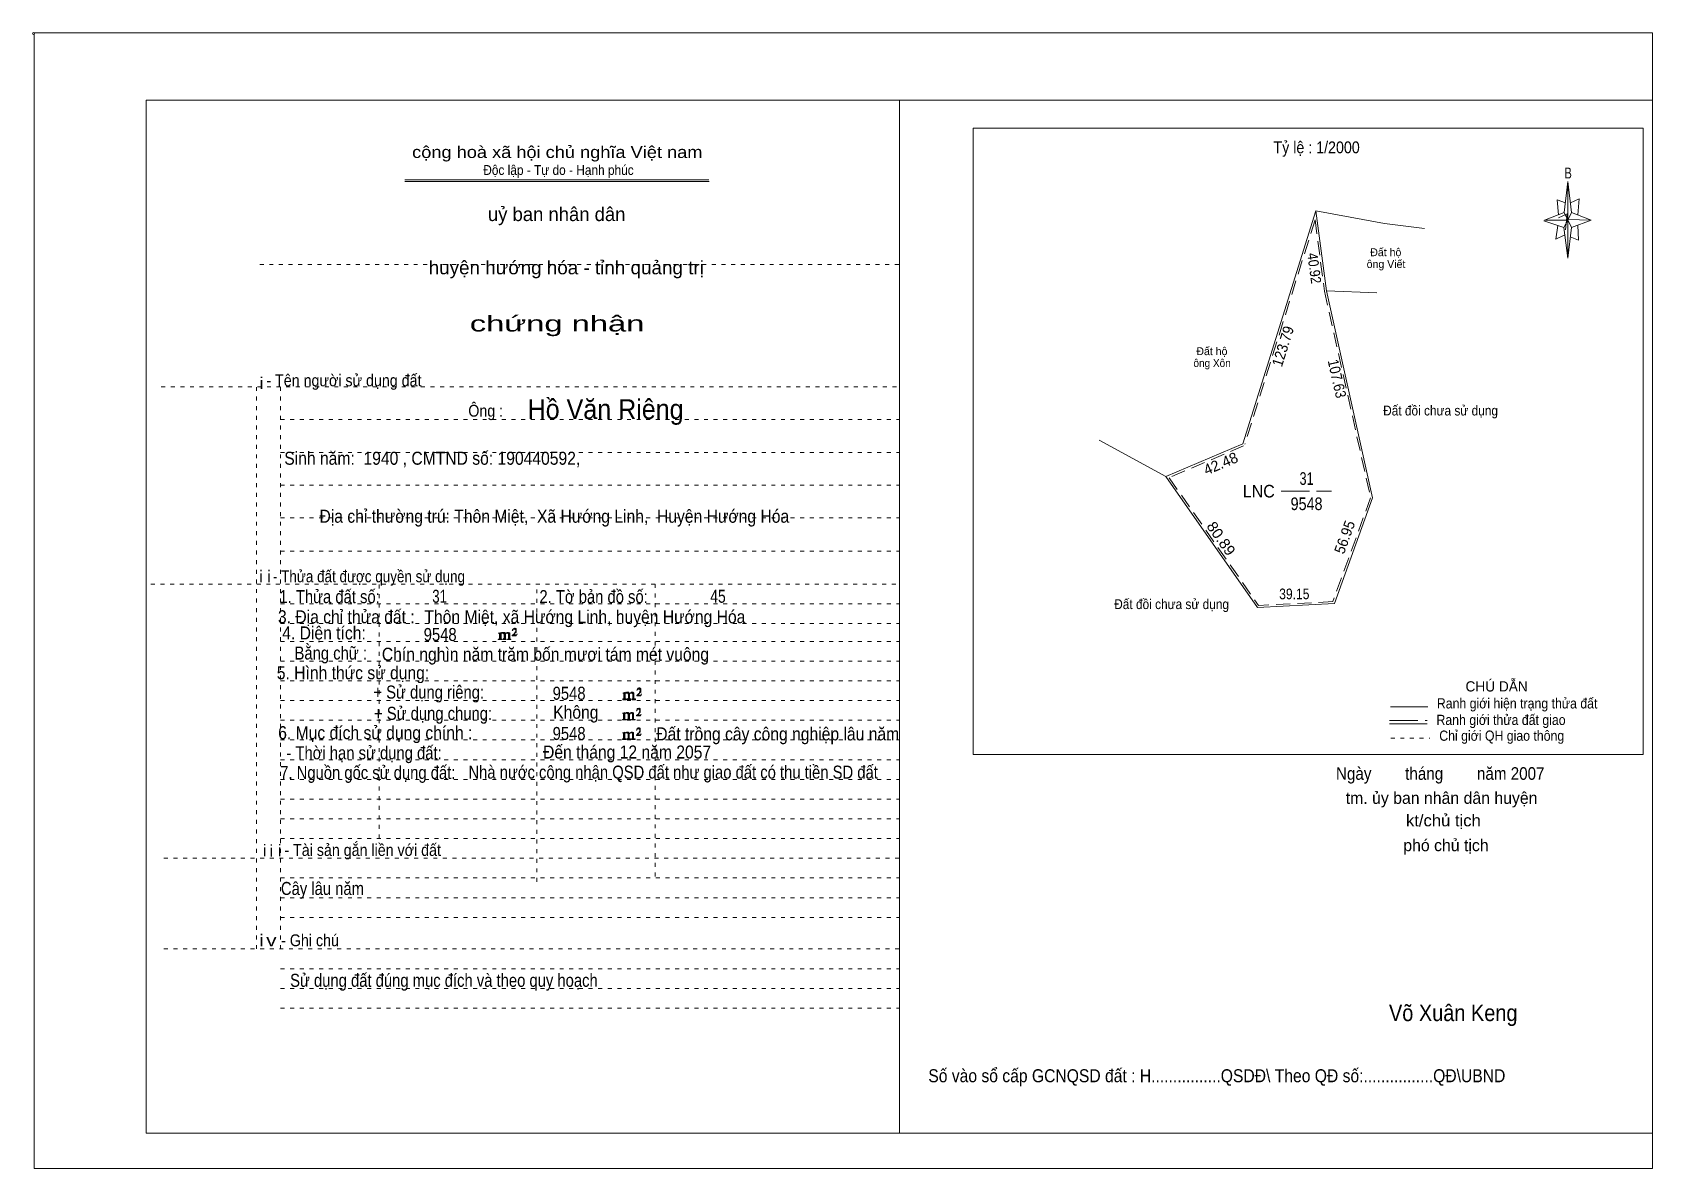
# Model space of a CAD drawing. Header units: centimetres. Extents: x -1.6 to 39.5, y -3.3 to 25.5.
import ezdxf
from ezdxf.enums import TextEntityAlignment as Align

# ---------------------------------------------------------------- set-up
doc = ezdxf.new("R2010")
doc.units = ezdxf.units.CM
doc.header["$LTSCALE"] = 0.12
for name, pattern in [('DOTTED', [1.5, 0.3, -1.2]), ('LONG_DASHED', [7.5, 6, -1.5]), ('MEDIUM_DASHED', [4.5, 3, -1.5])]:
    doc.linetypes.add(name, pattern=pattern)
for name, color, linetype, lineweight in [('1', 7, 'DOTTED', 13), ('10', 7, 'Continuous', 13), ('33', 7, 'LONG_DASHED', 13), ('4', 7, 'Continuous', 13), ('5', 7, 'Continuous', 13), ('50', 7, 'Continuous', 13)]:
    doc.layers.add(name, color=color, linetype=linetype, lineweight=lineweight)
doc.layers.add('30', color=7, linetype='Continuous')

msp = doc.modelspace()

# ---------------------------------------------------------------- hatches: boundary and pattern name
at = {"layer": '50'}
for points in [[(10.27, 10.13), (10.27, 10.12), (10.27, 10.11), (10.25, 10.11), (10.24, 10.11), (10.24, 10.1), (10.33, 10.1), (10.33, 10.11), (10.32, 10.11), (10.31, 10.11), (10.31, 10.12), (10.31, 10.13), (10.31, 10.24), (10.31, 10.25), (10.32, 10.26), (10.34, 10.26), (10.35, 10.26), (10.36, 10.26), (10.37, 10.25), (10.39, 10.22), (10.39, 10.13), (10.37, 10.12), (10.37, 10.11), (10.36, 10.11), (10.35, 10.11), (10.35, 10.1), (10.44, 10.1), (10.44, 10.11), (10.43, 10.11), (10.42, 10.11), (10.42, 10.12), (10.42, 10.13), (10.42, 10.24), (10.44, 10.26), (10.45, 10.26), (10.46, 10.26), (10.49, 10.26), (10.49, 10.25), (10.5, 10.24), (10.5, 10.22), (10.5, 10.13), (10.5, 10.12), (10.49, 10.11), (10.49, 10.11), (10.47, 10.11), (10.47, 10.1), (10.56, 10.1), (10.56, 10.11), (10.55, 10.11), (10.54, 10.11), (10.53, 10.12), (10.53, 10.13), (10.53, 10.2), (10.53, 10.25), (10.53, 10.26), (10.52, 10.27), (10.5, 10.28), (10.47, 10.28), (10.46, 10.28), (10.44, 10.27), (10.41, 10.25), (10.41, 10.26), (10.4, 10.28), (10.39, 10.28), (10.37, 10.28), (10.35, 10.28), (10.34, 10.28), (10.32, 10.26), (10.31, 10.26), (10.31, 10.25), (10.31, 10.25), (10.31, 10.26), (10.31, 10.28), (10.24, 10.26), (10.24, 10.26), (10.25, 10.26), (10.27, 10.25), (10.27, 10.24), (10.27, 10.23)], [(10.69, 10.19), (10.72, 10.24), (10.72, 10.24), (10.71, 10.22), (10.69, 10.22), (10.68, 10.22), (10.63, 10.22), (10.66, 10.26), (10.67, 10.27), (10.69, 10.28), (10.69, 10.3), (10.69, 10.32), (10.69, 10.34), (10.69, 10.35), (10.69, 10.37), (10.68, 10.38), (10.67, 10.38), (10.66, 10.39), (10.65, 10.39), (10.63, 10.38), (10.63, 10.38), (10.62, 10.37), (10.61, 10.35), (10.59, 10.33), (10.61, 10.33), (10.61, 10.35), (10.62, 10.35), (10.63, 10.36), (10.65, 10.36), (10.66, 10.36), (10.67, 10.35), (10.68, 10.35), (10.68, 10.32), (10.68, 10.3), (10.66, 10.28), (10.66, 10.26), (10.65, 10.25), (10.59, 10.2), (10.59, 10.19)], [(13.42, 8.61), (13.42, 8.6), (13.42, 8.59), (13.41, 8.59), (13.4, 8.59), (13.4, 8.57), (13.48, 8.57), (13.48, 8.59), (13.47, 8.59), (13.46, 8.59), (13.46, 8.6), (13.46, 8.61), (13.46, 8.72), (13.46, 8.73), (13.47, 8.74), (13.5, 8.74), (13.51, 8.74), (13.52, 8.74), (13.53, 8.73), (13.54, 8.69), (13.54, 8.61), (13.53, 8.6), (13.53, 8.59), (13.52, 8.59), (13.51, 8.59), (13.51, 8.57), (13.6, 8.57), (13.6, 8.59), (13.58, 8.59), (13.57, 8.59), (13.57, 8.6), (13.57, 8.61), (13.57, 8.72), (13.6, 8.74), (13.61, 8.74), (13.62, 8.74), (13.64, 8.74), (13.64, 8.73), (13.65, 8.72), (13.65, 8.69), (13.65, 8.61), (13.65, 8.6), (13.64, 8.59), (13.64, 8.59), (13.63, 8.59), (13.63, 8.57), (13.72, 8.57), (13.72, 8.59), (13.7, 8.59), (13.69, 8.59), (13.68, 8.6), (13.68, 8.61), (13.68, 8.68), (13.68, 8.73), (13.68, 8.74), (13.67, 8.75), (13.65, 8.76), (13.63, 8.76), (13.62, 8.76), (13.6, 8.75), (13.56, 8.73), (13.56, 8.74), (13.55, 8.76), (13.54, 8.76), (13.53, 8.76), (13.51, 8.76), (13.5, 8.76), (13.47, 8.74), (13.46, 8.74), (13.46, 8.73), (13.46, 8.73), (13.46, 8.74), (13.46, 8.76), (13.4, 8.74), (13.4, 8.74), (13.41, 8.74), (13.42, 8.73), (13.42, 8.72), (13.42, 8.71)], [(13.85, 8.67), (13.87, 8.72), (13.87, 8.72), (13.86, 8.69), (13.85, 8.69), (13.84, 8.69), (13.78, 8.69), (13.82, 8.74), (13.83, 8.75), (13.85, 8.76), (13.85, 8.78), (13.85, 8.79), (13.85, 8.82), (13.85, 8.83), (13.85, 8.85), (13.84, 8.86), (13.83, 8.86), (13.82, 8.87), (13.8, 8.87), (13.78, 8.86), (13.78, 8.86), (13.77, 8.85), (13.76, 8.83), (13.75, 8.81), (13.76, 8.81), (13.76, 8.83), (13.77, 8.83), (13.78, 8.84), (13.8, 8.84), (13.82, 8.84), (13.83, 8.83), (13.84, 8.83), (13.84, 8.79), (13.84, 8.78), (13.82, 8.76), (13.82, 8.74), (13.8, 8.73), (13.75, 8.68), (13.75, 8.67)], [(13.41, 8.09), (13.41, 8.08), (13.41, 8.07), (13.4, 8.07), (13.39, 8.07), (13.39, 8.06), (13.48, 8.06), (13.48, 8.07), (13.47, 8.07), (13.45, 8.07), (13.45, 8.08), (13.45, 8.09), (13.45, 8.2), (13.45, 8.21), (13.47, 8.23), (13.49, 8.23), (13.5, 8.23), (13.51, 8.23), (13.52, 8.21), (13.53, 8.18), (13.53, 8.09), (13.52, 8.08), (13.52, 8.07), (13.51, 8.07), (13.5, 8.07), (13.5, 8.06), (13.59, 8.06), (13.59, 8.07), (13.58, 8.07), (13.57, 8.07), (13.57, 8.08), (13.57, 8.09), (13.57, 8.2), (13.59, 8.23), (13.6, 8.23), (13.61, 8.23), (13.63, 8.23), (13.63, 8.21), (13.64, 8.2), (13.64, 8.18), (13.64, 8.09), (13.64, 8.08), (13.63, 8.07), (13.63, 8.07), (13.62, 8.07), (13.62, 8.06), (13.71, 8.06), (13.71, 8.07), (13.7, 8.07), (13.69, 8.07), (13.67, 8.08), (13.67, 8.09), (13.67, 8.17), (13.67, 8.21), (13.67, 8.23), (13.66, 8.24), (13.64, 8.25), (13.62, 8.25), (13.61, 8.25), (13.59, 8.24), (13.55, 8.21), (13.55, 8.23), (13.54, 8.25), (13.53, 8.25), (13.52, 8.25), (13.5, 8.25), (13.49, 8.25), (13.47, 8.23), (13.45, 8.23), (13.45, 8.21), (13.45, 8.21), (13.45, 8.23), (13.45, 8.25), (13.39, 8.23), (13.39, 8.23), (13.4, 8.23), (13.41, 8.21), (13.41, 8.2), (13.41, 8.19)], [(13.84, 8.16), (13.86, 8.2), (13.86, 8.2), (13.85, 8.18), (13.84, 8.18), (13.83, 8.18), (13.77, 8.18), (13.81, 8.23), (13.82, 8.24), (13.84, 8.25), (13.84, 8.27), (13.84, 8.28), (13.84, 8.3), (13.84, 8.31), (13.84, 8.34), (13.83, 8.35), (13.82, 8.35), (13.81, 8.36), (13.8, 8.36), (13.77, 8.35), (13.77, 8.35), (13.76, 8.34), (13.75, 8.31), (13.74, 8.29), (13.75, 8.29), (13.75, 8.31), (13.76, 8.31), (13.77, 8.33), (13.8, 8.33), (13.81, 8.33), (13.82, 8.31), (13.83, 8.31), (13.83, 8.28), (13.83, 8.27), (13.81, 8.25), (13.81, 8.23), (13.8, 8.21), (13.74, 8.17), (13.74, 8.16)], [(13.84, 7.66), (13.86, 7.71), (13.86, 7.71), (13.85, 7.68), (13.84, 7.68), (13.83, 7.68), (13.77, 7.68), (13.81, 7.73), (13.82, 7.74), (13.84, 7.75), (13.84, 7.77), (13.84, 7.78), (13.84, 7.81), (13.84, 7.82), (13.84, 7.84), (13.83, 7.85), (13.82, 7.85), (13.81, 7.86), (13.79, 7.86), (13.77, 7.85), (13.77, 7.85), (13.76, 7.84), (13.75, 7.82), (13.74, 7.8), (13.75, 7.8), (13.75, 7.82), (13.76, 7.82), (13.77, 7.83), (13.79, 7.83), (13.81, 7.83), (13.82, 7.82), (13.83, 7.82), (13.83, 7.78), (13.83, 7.77), (13.81, 7.75), (13.81, 7.73), (13.79, 7.72), (13.74, 7.67), (13.74, 7.66)], [(13.41, 7.6), (13.41, 7.59), (13.41, 7.58), (13.4, 7.58), (13.39, 7.58), (13.39, 7.56), (13.47, 7.56), (13.47, 7.58), (13.46, 7.58), (13.45, 7.58), (13.45, 7.59), (13.45, 7.6), (13.45, 7.71), (13.45, 7.72), (13.46, 7.73), (13.49, 7.73), (13.5, 7.73), (13.51, 7.73), (13.52, 7.72), (13.53, 7.68), (13.53, 7.6), (13.52, 7.59), (13.52, 7.58), (13.51, 7.58), (13.5, 7.58), (13.5, 7.56), (13.59, 7.56), (13.59, 7.58), (13.57, 7.58), (13.56, 7.58), (13.56, 7.59), (13.56, 7.6), (13.56, 7.71), (13.59, 7.73), (13.6, 7.73), (13.61, 7.73), (13.63, 7.73), (13.63, 7.72), (13.64, 7.71), (13.64, 7.68), (13.64, 7.6), (13.64, 7.59), (13.63, 7.58), (13.63, 7.58), (13.62, 7.58), (13.62, 7.56), (13.71, 7.56), (13.71, 7.58), (13.69, 7.58), (13.68, 7.58), (13.67, 7.59), (13.67, 7.6), (13.67, 7.67), (13.67, 7.72), (13.67, 7.73), (13.66, 7.74), (13.64, 7.75), (13.62, 7.75), (13.61, 7.75), (13.59, 7.74), (13.55, 7.72), (13.55, 7.73), (13.54, 7.75), (13.53, 7.75), (13.52, 7.75), (13.5, 7.75), (13.49, 7.75), (13.46, 7.73), (13.45, 7.73), (13.45, 7.72), (13.45, 7.72), (13.45, 7.73), (13.45, 7.75), (13.39, 7.73), (13.39, 7.73), (13.4, 7.73), (13.41, 7.72), (13.41, 7.71), (13.41, 7.7)]]:
    msp.add_hatch(color=256, dxfattribs=at).paths.add_polyline_path(points)

# ---------------------------------------------------------------- linework, layer by layer
at = {"layer": '1', "linetype": 'Continuous'}
for p, q in [((1.31, -2.42), (1.31, 23.78)), ((1.31, 23.78), (39.51, 23.78)), ((20.41, -2.42), (20.41, 23.78)), ((39.51, -2.42), (39.51, 23.78)), ((7.87, 21.76), (15.58, 21.76)), ((7.87, 21.71), (15.59, 21.71)), ((37.26, 20.55), (36.75, 20.72)), ((1.31, -2.42), (39.51, -2.42))]:
    msp.add_line(p, q, dxfattribs=at)
at = {"layer": '1'}
for p, q in [((4.19, 19.61), (20.41, 19.61)), ((1.69, 16.51), (20.41, 16.51)), ((4.11, 2.25), (4.11, 16.51)), ((4.72, 2.25), (4.72, 16.51)), ((4.72, 15.68), (20.41, 15.68)), ((4.72, 14.84), (20.41, 14.84)), ((4.72, 14.01), (20.41, 14.01)), ((4.72, 13.18), (20.41, 13.18)), ((4.72, 12.34), (20.41, 12.34)), ((1.43, 11.5), (20.41, 11.5)), ((7.22, 5.05), (7.22, 11.5)), ((11.22, 3.95), (11.22, 11.5)), ((14.22, 4.09), (14.22, 11.5)), ((4.72, 11), (20.41, 11)), ((4.72, 10.5), (20.41, 10.5)), ((4.72, 10.05), (20.41, 10.05)), ((4.72, 9.55), (20.41, 9.55)), ((4.72, 9.05), (20.41, 9.05)), ((4.72, 8.55), (20.41, 8.55)), ((4.72, 8.05), (20.41, 8.05)), ((4.72, 7.55), (20.41, 7.55)), ((4.72, 7.05), (20.41, 7.05)), ((4.72, 6.55), (20.41, 6.55)), ((4.72, 6.05), (20.41, 6.05)), ((4.72, 5.55), (20.41, 5.55)), ((4.72, 5.05), (20.41, 5.05)), ((1.76, 4.55), (20.41, 4.55)), ((4.72, 4.05), (20.41, 4.05)), ((4.72, 3.55), (20.41, 3.55)), ((4.72, 3.05), (20.41, 3.05)), ((1.76, 2.25), (20.41, 2.25)), ((4.72, 1.75), (20.41, 1.75)), ((4.72, 1.25), (20.41, 1.25)), ((4.72, 0.75), (20.41, 0.75))]:
    msp.add_line(p, q, dxfattribs=at)
at = {"layer": '1', "linetype": 'Continuous'}
msp.add_lwpolyline([(-1.53, -3.32), (39.51, -3.32), (39.51, 25.48), (-1.53, 25.48)], close=True, dxfattribs=at)
msp.add_lwpolyline([(37.27, 20.35), (37.06, 20.25), (37.11, 20.6)], dxfattribs=at)
at = {"layer": '10'}
for p, q in [((30.97, 20.97), (29.12, 15.06)), ((32.71, 20.65), (30.97, 20.97)), ((30.97, 20.97), (31.24, 18.94)), ((33.73, 20.52), (32.71, 20.65)), ((31.24, 18.94), (32.52, 18.89)), ((27.17, 14.23), (25.48, 15.15)), ((29.12, 15.06), (27.17, 14.23)), ((27.17, 14.23), (29.49, 10.91))]:
    msp.add_line(p, q, dxfattribs=at)
at = {"layer": '10', "linetype": 'MEDIUM_DASHED'}
for q in [(29.17, 15.05), (31.19, 18.93)]:
    msp.add_line((30.95, 20.74), q, dxfattribs=at)
at = {"layer": '10'}
msp.add_lwpolyline([(31.24, 18.94), (32.41, 13.69), (31.44, 11.01), (29.49, 10.91)], dxfattribs=at)
at = {"layer": '10', "linetype": 'MEDIUM_DASHED'}
for points in [[(31.19, 18.93), (32.36, 13.69), (31.4, 11.06), (29.52, 10.96)], [(29.14, 15.01), (27.25, 14.2), (29.52, 10.96)]]:
    msp.add_lwpolyline(points, dxfattribs=at)
at = {"layer": '33'}
msp.add_line((30.09, 13.86), (31.37, 13.86), dxfattribs=at)
at = {"layer": '4'}
for p, q in [((32.86, 8.39), (33.81, 8.39)), ((32.84, 7.96), (33.79, 7.96))]:
    msp.add_line(p, q, dxfattribs=at)
at = {"layer": '4', "linetype": 'LONG_DASHED'}
msp.add_line((32.84, 8.04), (33.79, 8.04), dxfattribs=at)
at = {"layer": '4', "linetype": 'DOTTED'}
msp.add_line((32.87, 7.6), (33.86, 7.6), dxfattribs=at)
at = {"layer": '4'}
msp.add_lwpolyline([(22.28, 23.07), (39.27, 23.07), (39.27, 7.18), (22.28, 7.18)], close=True, dxfattribs=at)
msp.add_circle((-1.55, 25.47), 0.025, dxfattribs=at)
at = {"layer": '5'}
for p, q in [((37.27, 20.93), (37.36, 21.71)), ((37.45, 20.55), (37.36, 19.77)), ((37.45, 20.93), (37.95, 20.73)), ((37.61, 20.61), (37.63, 20.23)), ((37.63, 20.23), (37.42, 20.31))]:
    msp.add_line(p, q, dxfattribs=at)
for points in [[(37.36, 21.71), (37.45, 20.93), (37.36, 20.73)], [(37.36, 20.73), (36.77, 20.73), (37.27, 20.93), (37.45, 20.55), (37.95, 20.73), (37.36, 20.75)], [(37.36, 20.73), (37.36, 19.77), (37.26, 20.55)]]:
    msp.add_lwpolyline(points, close=True, dxfattribs=at)
for points in [[(37.3, 21.17), (37.09, 21.25), (37.12, 20.87)], [(37.43, 21.17), (37.65, 21.27), (37.61, 20.87)], [(37.36, 20.73), (37.27, 20.93), (36.77, 20.73)], [(37.12, 20.79), (37.34, 20.89), (37.3, 20.49)], [(37.36, 20.73), (37.45, 20.55), (37.95, 20.73)]]:
    msp.add_lwpolyline(points, dxfattribs=at)
at = {"layer": '50'}
for points in [[(10.27, 10.13), (10.27, 10.12), (10.27, 10.11), (10.25, 10.11), (10.24, 10.11), (10.24, 10.1), (10.33, 10.1), (10.33, 10.11), (10.32, 10.11), (10.31, 10.11), (10.31, 10.12), (10.31, 10.13), (10.31, 10.24), (10.31, 10.25), (10.32, 10.26), (10.34, 10.26), (10.35, 10.26), (10.36, 10.26), (10.37, 10.25), (10.39, 10.22), (10.39, 10.13), (10.37, 10.12), (10.37, 10.11), (10.36, 10.11), (10.35, 10.11), (10.35, 10.1), (10.44, 10.1), (10.44, 10.11), (10.43, 10.11), (10.42, 10.11), (10.42, 10.12), (10.42, 10.13), (10.42, 10.24), (10.44, 10.26), (10.45, 10.26), (10.46, 10.26), (10.49, 10.26), (10.49, 10.25), (10.5, 10.24), (10.5, 10.22), (10.5, 10.13), (10.5, 10.12), (10.49, 10.11), (10.49, 10.11), (10.47, 10.11), (10.47, 10.1), (10.56, 10.1), (10.56, 10.11), (10.55, 10.11), (10.54, 10.11), (10.53, 10.12), (10.53, 10.13), (10.53, 10.2), (10.53, 10.25), (10.53, 10.26), (10.52, 10.27), (10.5, 10.28), (10.47, 10.28), (10.46, 10.28), (10.44, 10.27), (10.41, 10.25), (10.41, 10.26), (10.4, 10.28), (10.39, 10.28), (10.37, 10.28), (10.35, 10.28), (10.34, 10.28), (10.32, 10.26), (10.31, 10.26), (10.31, 10.25), (10.31, 10.25), (10.31, 10.26), (10.31, 10.28), (10.24, 10.26), (10.24, 10.26), (10.25, 10.26), (10.27, 10.25), (10.27, 10.24), (10.27, 10.23)], [(10.69, 10.19), (10.72, 10.24), (10.72, 10.24), (10.71, 10.22), (10.69, 10.22), (10.68, 10.22), (10.63, 10.22), (10.66, 10.26), (10.67, 10.27), (10.69, 10.28), (10.69, 10.3), (10.69, 10.32), (10.69, 10.34), (10.69, 10.35), (10.69, 10.37), (10.68, 10.38), (10.67, 10.38), (10.66, 10.39), (10.65, 10.39), (10.63, 10.38), (10.63, 10.38), (10.62, 10.37), (10.61, 10.35), (10.59, 10.33), (10.61, 10.33), (10.61, 10.35), (10.62, 10.35), (10.63, 10.36), (10.65, 10.36), (10.66, 10.36), (10.67, 10.35), (10.68, 10.35), (10.68, 10.32), (10.68, 10.3), (10.66, 10.28), (10.66, 10.26), (10.65, 10.25), (10.59, 10.2), (10.59, 10.19)], [(13.42, 8.61), (13.42, 8.6), (13.42, 8.59), (13.41, 8.59), (13.4, 8.59), (13.4, 8.57), (13.48, 8.57), (13.48, 8.59), (13.47, 8.59), (13.46, 8.59), (13.46, 8.6), (13.46, 8.61), (13.46, 8.72), (13.46, 8.73), (13.47, 8.74), (13.5, 8.74), (13.51, 8.74), (13.52, 8.74), (13.53, 8.73), (13.54, 8.69), (13.54, 8.61), (13.53, 8.6), (13.53, 8.59), (13.52, 8.59), (13.51, 8.59), (13.51, 8.57), (13.6, 8.57), (13.6, 8.59), (13.58, 8.59), (13.57, 8.59), (13.57, 8.6), (13.57, 8.61), (13.57, 8.72), (13.6, 8.74), (13.61, 8.74), (13.62, 8.74), (13.64, 8.74), (13.64, 8.73), (13.65, 8.72), (13.65, 8.69), (13.65, 8.61), (13.65, 8.6), (13.64, 8.59), (13.64, 8.59), (13.63, 8.59), (13.63, 8.57), (13.72, 8.57), (13.72, 8.59), (13.7, 8.59), (13.69, 8.59), (13.68, 8.6), (13.68, 8.61), (13.68, 8.68), (13.68, 8.73), (13.68, 8.74), (13.67, 8.75), (13.65, 8.76), (13.63, 8.76), (13.62, 8.76), (13.6, 8.75), (13.56, 8.73), (13.56, 8.74), (13.55, 8.76), (13.54, 8.76), (13.53, 8.76), (13.51, 8.76), (13.5, 8.76), (13.47, 8.74), (13.46, 8.74), (13.46, 8.73), (13.46, 8.73), (13.46, 8.74), (13.46, 8.76), (13.4, 8.74), (13.4, 8.74), (13.41, 8.74), (13.42, 8.73), (13.42, 8.72), (13.42, 8.71)], [(13.85, 8.67), (13.87, 8.72), (13.87, 8.72), (13.86, 8.69), (13.85, 8.69), (13.84, 8.69), (13.78, 8.69), (13.82, 8.74), (13.83, 8.75), (13.85, 8.76), (13.85, 8.78), (13.85, 8.79), (13.85, 8.82), (13.85, 8.83), (13.85, 8.85), (13.84, 8.86), (13.83, 8.86), (13.82, 8.87), (13.8, 8.87), (13.78, 8.86), (13.78, 8.86), (13.77, 8.85), (13.76, 8.83), (13.75, 8.81), (13.76, 8.81), (13.76, 8.83), (13.77, 8.83), (13.78, 8.84), (13.8, 8.84), (13.82, 8.84), (13.83, 8.83), (13.84, 8.83), (13.84, 8.79), (13.84, 8.78), (13.82, 8.76), (13.82, 8.74), (13.8, 8.73), (13.75, 8.68), (13.75, 8.67)], [(13.41, 8.09), (13.41, 8.08), (13.41, 8.07), (13.4, 8.07), (13.39, 8.07), (13.39, 8.06), (13.48, 8.06), (13.48, 8.07), (13.47, 8.07), (13.45, 8.07), (13.45, 8.08), (13.45, 8.09), (13.45, 8.2), (13.45, 8.21), (13.47, 8.23), (13.49, 8.23), (13.5, 8.23), (13.51, 8.23), (13.52, 8.21), (13.53, 8.18), (13.53, 8.09), (13.52, 8.08), (13.52, 8.07), (13.51, 8.07), (13.5, 8.07), (13.5, 8.06), (13.59, 8.06), (13.59, 8.07), (13.58, 8.07), (13.57, 8.07), (13.57, 8.08), (13.57, 8.09), (13.57, 8.2), (13.59, 8.23), (13.6, 8.23), (13.61, 8.23), (13.63, 8.23), (13.63, 8.21), (13.64, 8.2), (13.64, 8.18), (13.64, 8.09), (13.64, 8.08), (13.63, 8.07), (13.63, 8.07), (13.62, 8.07), (13.62, 8.06), (13.71, 8.06), (13.71, 8.07), (13.7, 8.07), (13.69, 8.07), (13.67, 8.08), (13.67, 8.09), (13.67, 8.17), (13.67, 8.21), (13.67, 8.23), (13.66, 8.24), (13.64, 8.25), (13.62, 8.25), (13.61, 8.25), (13.59, 8.24), (13.55, 8.21), (13.55, 8.23), (13.54, 8.25), (13.53, 8.25), (13.52, 8.25), (13.5, 8.25), (13.49, 8.25), (13.47, 8.23), (13.45, 8.23), (13.45, 8.21), (13.45, 8.21), (13.45, 8.23), (13.45, 8.25), (13.39, 8.23), (13.39, 8.23), (13.4, 8.23), (13.41, 8.21), (13.41, 8.2), (13.41, 8.19)], [(13.84, 8.16), (13.86, 8.2), (13.86, 8.2), (13.85, 8.18), (13.84, 8.18), (13.83, 8.18), (13.77, 8.18), (13.81, 8.23), (13.82, 8.24), (13.84, 8.25), (13.84, 8.27), (13.84, 8.28), (13.84, 8.3), (13.84, 8.31), (13.84, 8.34), (13.83, 8.35), (13.82, 8.35), (13.81, 8.36), (13.8, 8.36), (13.77, 8.35), (13.77, 8.35), (13.76, 8.34), (13.75, 8.31), (13.74, 8.29), (13.75, 8.29), (13.75, 8.31), (13.76, 8.31), (13.77, 8.33), (13.8, 8.33), (13.81, 8.33), (13.82, 8.31), (13.83, 8.31), (13.83, 8.28), (13.83, 8.27), (13.81, 8.25), (13.81, 8.23), (13.8, 8.21), (13.74, 8.17), (13.74, 8.16)], [(13.84, 7.66), (13.86, 7.71), (13.86, 7.71), (13.85, 7.68), (13.84, 7.68), (13.83, 7.68), (13.77, 7.68), (13.81, 7.73), (13.82, 7.74), (13.84, 7.75), (13.84, 7.77), (13.84, 7.78), (13.84, 7.81), (13.84, 7.82), (13.84, 7.84), (13.83, 7.85), (13.82, 7.85), (13.81, 7.86), (13.79, 7.86), (13.77, 7.85), (13.77, 7.85), (13.76, 7.84), (13.75, 7.82), (13.74, 7.8), (13.75, 7.8), (13.75, 7.82), (13.76, 7.82), (13.77, 7.83), (13.79, 7.83), (13.81, 7.83), (13.82, 7.82), (13.83, 7.82), (13.83, 7.78), (13.83, 7.77), (13.81, 7.75), (13.81, 7.73), (13.79, 7.72), (13.74, 7.67), (13.74, 7.66)], [(13.41, 7.6), (13.41, 7.59), (13.41, 7.58), (13.4, 7.58), (13.39, 7.58), (13.39, 7.56), (13.47, 7.56), (13.47, 7.58), (13.46, 7.58), (13.45, 7.58), (13.45, 7.59), (13.45, 7.6), (13.45, 7.71), (13.45, 7.72), (13.46, 7.73), (13.49, 7.73), (13.5, 7.73), (13.51, 7.73), (13.52, 7.72), (13.53, 7.68), (13.53, 7.6), (13.52, 7.59), (13.52, 7.58), (13.51, 7.58), (13.5, 7.58), (13.5, 7.56), (13.59, 7.56), (13.59, 7.58), (13.57, 7.58), (13.56, 7.58), (13.56, 7.59), (13.56, 7.6), (13.56, 7.71), (13.59, 7.73), (13.6, 7.73), (13.61, 7.73), (13.63, 7.73), (13.63, 7.72), (13.64, 7.71), (13.64, 7.68), (13.64, 7.6), (13.64, 7.59), (13.63, 7.58), (13.63, 7.58), (13.62, 7.58), (13.62, 7.56), (13.71, 7.56), (13.71, 7.58), (13.69, 7.58), (13.68, 7.58), (13.67, 7.59), (13.67, 7.6), (13.67, 7.67), (13.67, 7.72), (13.67, 7.73), (13.66, 7.74), (13.64, 7.75), (13.62, 7.75), (13.61, 7.75), (13.59, 7.74), (13.55, 7.72), (13.55, 7.73), (13.54, 7.75), (13.53, 7.75), (13.52, 7.75), (13.5, 7.75), (13.49, 7.75), (13.46, 7.73), (13.45, 7.73), (13.45, 7.72), (13.45, 7.72), (13.45, 7.73), (13.45, 7.75), (13.39, 7.73), (13.39, 7.73), (13.4, 7.73), (13.41, 7.72), (13.41, 7.71), (13.41, 7.7)]]:
    msp.add_lwpolyline(points, close=True, dxfattribs=at)

# ---------------------------------------------------------------- texts
at = {"layer": '1'}
for s, height, width, p in [('cộng hoà xã hội chủ nghĩa Việt nam', 0.3, 1.15, (11.735, 22.31)), ('Độc lập - Tự do - Hạnh phúc', 0.25, 0.9, (11.765, 21.88)), ('chứng nhận', 0.4, 1.55, (11.73, 17.91)), ('- Tên người sử dụng đất', 0.3, 0.9, (6.325, 16.52)), ('- Thửa đất được quyền sử dụng', 0.3, 0.85, (6.96, 11.55)), ('- Tài sản gắn liền với đất ', 0.3, 0.9, (6.85, 4.61)), ('v', 0.3, 1.3, (4.485, 2.32)), ('- Ghi chú', 0.3, 0.9, (5.465, 2.32))]:
    msp.add_text(s, height=height, dxfattribs=dict(at, width=width)).set_placement(p, align=Align.CENTER)
for s, height, p in [('uỷ ban nhân dân', 0.35, (11.72, 20.71)), ('i', 0.3, (4.235, 16.45)), ('i', 0.3, (4.225, 11.55)), ('i', 0.3, (4.425, 11.55)), ('i', 0.3, (4.315, 4.6)), ('i', 0.3, (4.485, 4.59)), ('i', 0.3, (4.695, 4.6)), ('i', 0.3, (4.235, 2.32))]:
    msp.add_text(s, height=height, dxfattribs=at).set_placement(p, align=Align.CENTER)
at = {"layer": '10'}
for s, height, width, p in [('Tỷ lệ : 1/2000', 0.3, 0.9, (30.99, 22.43)), ('ông Xôn', 0.2, 0.95, (28.34, 17.01)), ('Hồ Văn Riêng', 0.5, 0.95, (12.96, 15.69)), ('Đất đồi chưa sử dụng ', 0.25, 0.9, (34.175, 15.78)), ('Đất đồi chưa sử dụng ', 0.25, 0.9, (27.355, 10.87)), ('Võ Xuân Keng', 0.42, 0.9, (34.455, 0.42))]:
    msp.add_text(s, height=height, dxfattribs=dict(at, width=width)).set_placement(p, align=Align.CENTER)
for s, p in [('ông Viết', (32.75, 19.52)), ('Đất hộ', (32.745, 19.82)), ('Đất hộ', (28.335, 17.31))]:
    msp.add_text(s, height=0.2, dxfattribs=at).set_placement(p, align=Align.CENTER)
at = {"layer": '30'}
for s, height, rotation, width, p in [('40.92', 0.26, 277.639, 0.9, (30.803, 19.497)), ('123.79', 0.27, 72.604, 0.95, (30.265, 17.495)), ('107.63', 0.27, 282.546, 0.9, (31.378, 16.684)), ('80.89', 0.27, 304.987, 1.05, (28.458, 12.582)), ('56.95', 0.27, 70.073, 0.95, (31.828, 12.649))]:
    msp.add_text(s, height=height, rotation=rotation, dxfattribs=dict(at, width=width)).set_placement(p, align=Align.CENTER)
msp.add_text('42.48', height=0.27, rotation=23.149, dxfattribs=at).set_placement((28.612, 14.436), align=Align.CENTER)
at = {"layer": '30', "width": 0.85}
msp.add_text('39.15', height=0.27, dxfattribs=at).set_placement((30.425, 11.12), align=Align.CENTER)
at = {"layer": '33', "width": 0.95}
msp.add_text('LNC', height=0.32, dxfattribs=at).set_placement((29.93, 13.7), align=Align.RIGHT)
at = {"layer": '33'}
for s, width, p in [('31', 0.75, (30.735, 14.02)), ('9548', 0.85, (30.735, 13.38))]:
    msp.add_text(s, height=0.32, dxfattribs=dict(at, width=width)).set_placement(p, align=Align.CENTER)
at = {"layer": '4'}
msp.add_text('CHÚ DẪN', height=0.2591, dxfattribs=at).set_placement((35.555, 8.78), align=Align.CENTER)
at = {"layer": '4', "width": 0.9}
for s, p in [('Ranh giới hiện trạng thửa đất', (36.075, 8.35)), ('Ranh giới thửa đất giao ', (35.71, 7.93)), ('Chỉ giới QH giao thông', (35.685, 7.53))]:
    msp.add_text(s, height=0.2591, dxfattribs=at).set_placement(p, align=Align.CENTER)
at = {"layer": '5', "width": 0.75}
msp.add_text('B', height=0.276, dxfattribs=at).set_placement((37.37, 21.79), align=Align.CENTER)
at = {"layer": '50'}
for s, height, width, p in [('  huyện hướng hóa - tỉnh quảng trị', 0.34, 1.05, (11.83, 19.36)), ('Ông :', 0.3, 0.9, (9.92, 15.75)), ('Sinh năm:  1940 , CMTND số: 190440592, ', 0.33, 0.9, (8.62, 14.53)), ('Địa chỉ thường trú: Thôn Miệt,  Xã Hướng Linh,  Huyện Hướng Hóa', 0.33, 0.9, (11.66, 13.06)), ('1. Thửa đất số:  ', 0.33, 0.85, (6.065, 11.02)), ('31', 0.33, 0.75, (8.75, 11.03)), ('2. Tờ bản đồ số:  ', 0.33, 0.85, (12.76, 11.02)), ('45', 0.33, 0.8, (15.81, 11.03)), ('3. Địa chỉ thửa đất : ', 0.33, 0.9, (6.44, 10.51)), ('Thôn Miệt, xã Hướng Linh, huyện Hướng Hóa', 0.33, 0.9, (12.435, 10.51)), ('4. Diện tích: ', 0.33, 0.9, (5.875, 10.1)), ('9548', 0.33, 0.85, (8.765, 10.06)), ('Bằng chữ :', 0.33, 0.85, (5.99, 9.59)), ('Chín nghìn năm trăm bốn mươi tám mét vuông', 0.33, 0.9, (11.435, 9.56)), ('5. Hình thức sử dụng:', 0.33, 0.9, (6.555, 9.09)), ('+ Sử dụng riêng:', 0.33, 0.85, (8.475, 8.6)), ('9548', 0.33, 0.85, (12.035, 8.57)), ('+ Sử dụng chung:', 0.33, 0.85, (8.585, 8.06)), ('Không', 0.33, 0.9, (12.205, 8.09)), ('6. Mục đích sử dụng chính :', 0.33, 0.9, (7.12, 7.57)), ('9548', 0.33, 0.85, (12.035, 7.55)), ('Đất trồng cây công nghiệp lâu năm', 0.33, 0.9, (17.325, 7.54)), ('- Thời hạn sử dụng đất:', 0.33, 0.85, (6.835, 7.06)), ('Đến tháng 12 năm 2057', 0.33, 0.9, (13.505, 7.08)), ('7. Nguồn gốc sử dụng đất:', 0.33, 0.85, (6.93, 6.56)), ('Nhà nước công nhận QSD đất như giao đất có thu tiền SD đất ', 0.33, 0.85, (14.725, 6.57)), ('Ngày        tháng        năm 2007', 0.32, 0.9, (34.125, 6.54)), ('kt/chủ tịch', 0.3, 1.05, (34.205, 5.36)), ('Cây lâu năm', 0.33, 0.85, (5.78, 3.62)), ('Sử dụng đất đúng mục đích và theo quy hoạch', 0.33, 0.85, (8.86, 1.29)), ('Số vào sổ cấp GCNQSD đất : H................QSDĐ\\ Theo QĐ số:................QĐ\\UBND', 0.33, 0.9, (28.46, -1.13))]:
    msp.add_text(s, height=height, dxfattribs=dict(at, width=width)).set_placement(p, align=Align.CENTER)
for s, p in [('tm. ủy ban nhân dân huyện ', (34.215, 5.93)), ('phó chủ tịch', (34.27, 4.73))]:
    msp.add_text(s, height=0.3, dxfattribs=at).set_placement(p, align=Align.CENTER)

doc.saveas('drawing.dxf')
